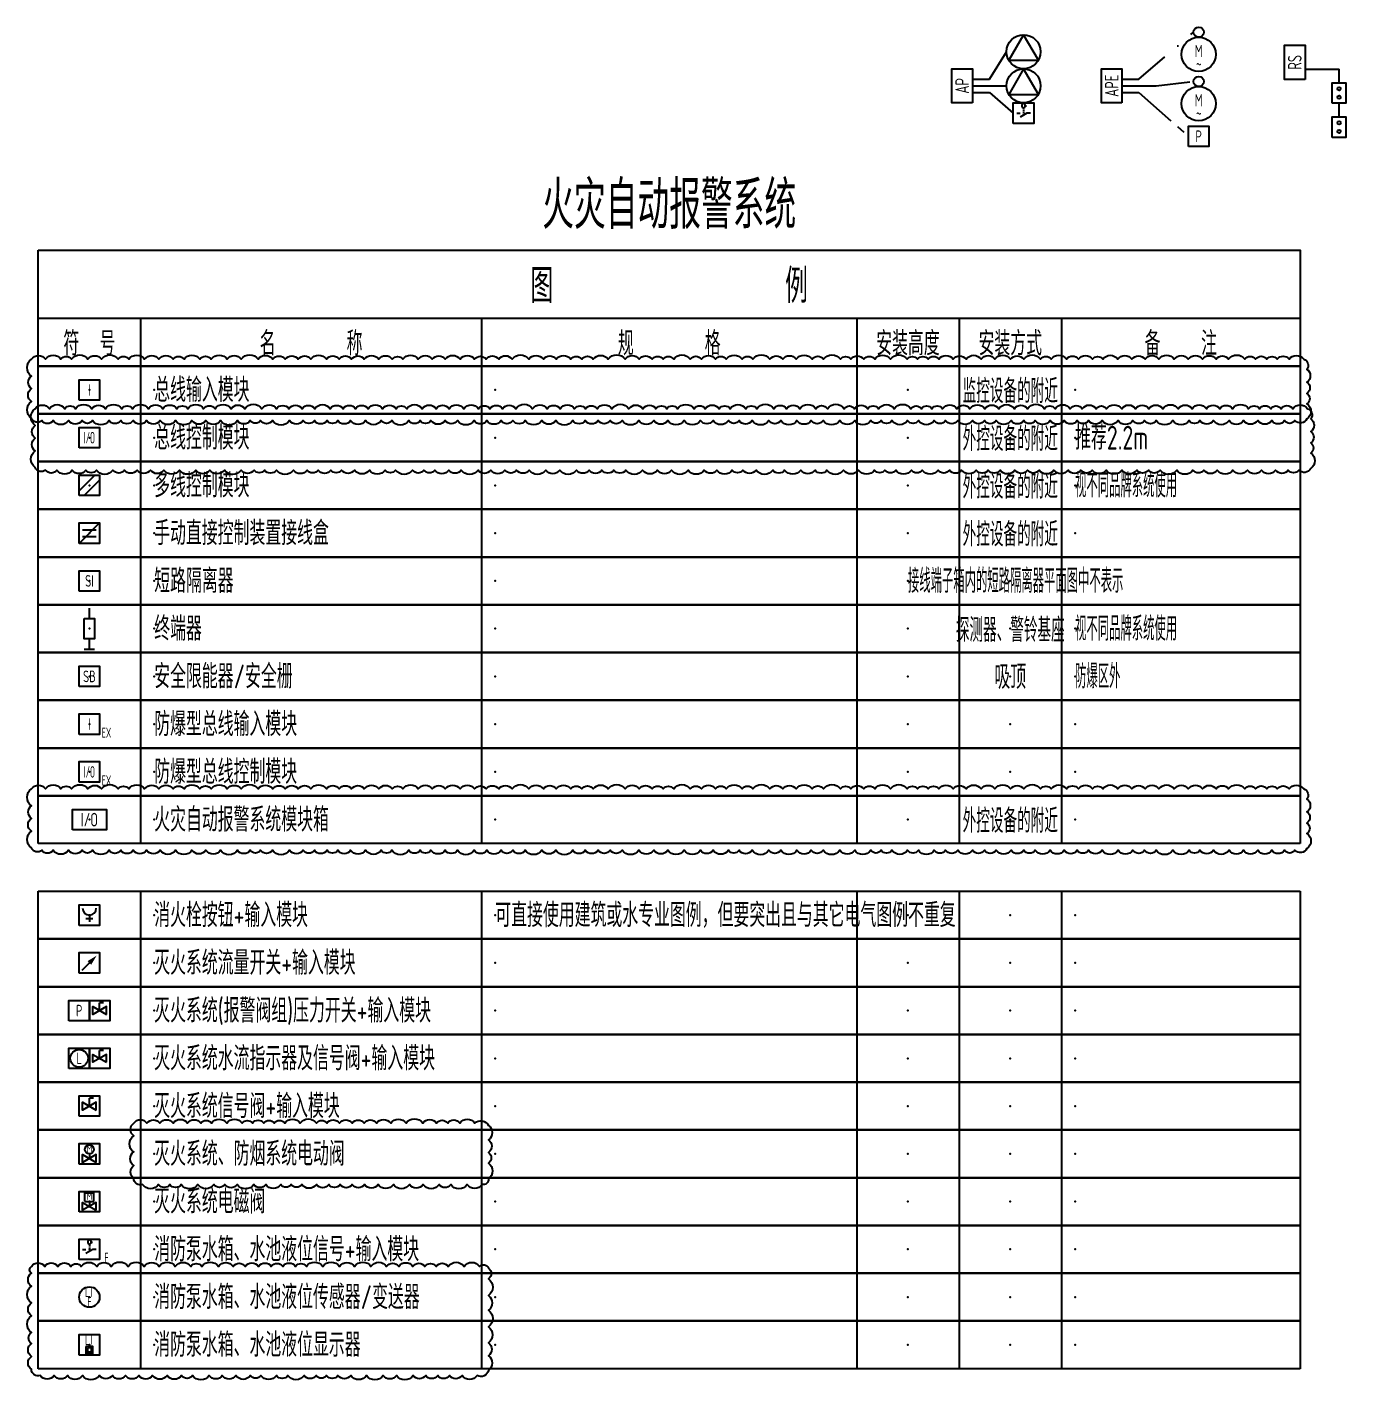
# Model space of a CAD drawing. Header units: millimetres. Extents: x -1582620 to 4754388, y -184455 to 3397362.
# Drawn here: x -671871 to -652536, y 65897 to 85732 of the extents above; entities that cross this region are included whole.
import ezdxf
from ezdxf.enums import TextEntityAlignment as Align

# ---------------------------------------------------------------- set-up
doc = ezdxf.new("R2010")
doc.units = ezdxf.units.MM
doc.header["$LTSCALE"] = 1000
doc.header["$MEASUREMENT"] = 0
doc.linetypes.add('DASHDOT', pattern=[1, 0.5, -0.25, 0, -0.25])
doc.linetypes.add('PHANTOM2', pattern=[1.25, 0.625, -0.125, 0.125, -0.125, 0.125, -0.125])
for name, color, linetype in [('E-BAS-DEVC', 3, 'Continuous'), ('E-CTRL-WIRE', 4, 'PHANTOM2'), ('E-FAS-DEVC', 3, 'Continuous'), ('E-POWR-DEVC', 3, 'Continuous'), ('E-POWR-EQPM', 3, 'Continuous'), ('E-POWR-WIRE', 4, 'DASHDOT'), ('E-UNIV-DIAG', 2, 'Continuous'), ('E-UNIV-EL', 140, 'Continuous'), ('E-UNIV-NOTE', 6, 'Continuous')]:
    doc.layers.add(name, color=color, linetype=linetype)
doc.styles.add('TH-STYLE3', font='tssdeng.shx', dxfattribs={"width": 0.65, "bigfont": 'tssdchn.shx'})

# ---------------------------------------------------------------- blocks, each defined once
blk = doc.blocks.new('E-BKTS2')
for p, q in [((0, 0), (185, 0)), ((0, -7), (0, 0)), ((185, 0), (185, -7)), ((185, -7), (0, -7))]:
    blk.add_line(p, q)
at = {"linetype": 'Continuous'}
for p, q in [((15, 0), (15, -7)), ((65, 0), (65, -7)), ((120, 0), (120, -7)), ((135, 0), (135, -7)), ((150, 0), (150, -7))]:
    blk.add_line(p, q, dxfattribs=at)
for p in [(7.5, -3.5), (17, -3.5), (67, -3.5), (127.5, -3.5), (142.5, -3.5), (152, -3.5)]:
    blk.add_point(p, dxfattribs=at)
blk = doc.blocks.new('E-BKTS1')
blk.add_line((0, -10), (185, -10))
at = {"linetype": 'Continuous'}
for p, q in [((15, -10), (15, -17)), ((65, -10), (65, -17)), ((120, -10), (120, -17)), ((135, -10), (135, -17)), ((150, -10), (150, -17))]:
    blk.add_line(p, q, dxfattribs=at)
blk.add_lwpolyline([(0, 0), (185, 0), (185, -17), (0, -17)], close=True)
at = {"layer": 'E-UNIV-NOTE', "style": 'TH-STYLE3', "width": 0.7}
for s, height, p in [('图                例', 5, (92.5, -5)), ('安装高度', 3.5, (127.5, -13.5)), ('安装方式', 3.5, (142.5, -13.5))]:
    blk.add_text(s, height=height, dxfattribs=at).set_placement(p, align=Align.MIDDLE)
at = {"layer": 'E-UNIV-NOTE', "linetype": 'Continuous', "style": 'TH-STYLE3', "width": 0.7}
for s, p in [('符  号', (7.5, -13.5)), ('名       称', (40, -13.5)), ('规       格', (92.5, -13.5)), ('备    注', (167.5, -13.5))]:
    blk.add_text(s, height=3.5, dxfattribs=at).set_placement(p, align=Align.MIDDLE)
blk = doc.blocks.new('E-BFAS510')
blk.add_lwpolyline([(-1.5, -1.5), (-1.5, 1.5), (1.5, 1.5), (1.5, -1.5)], close=True)
at = {"layer": 'E-UNIV-EL', "style": 'TH-STYLE3', "width": 0.7}
blk.add_attdef('F', text='', height=1.7, dxfattribs=at).set_placement((0, 0), align=Align.MIDDLE)
blk = doc.blocks.new('E-BFAS521')
blk.add_lwpolyline([(-1.5, -1.5), (-1.5, 1.5), (1.5, 1.5), (1.5, -1.5)], close=True)
at = {"layer": 'E-UNIV-EL'}
for p, q in [((-1.5, -0.79), (0.79, 1.5)), ((-0.79, -1.5), (1.5, 0.79))]:
    blk.add_line(p, q, dxfattribs=at)
blk = doc.blocks.new('E-BFAS522')
blk.add_lwpolyline([(-1.5, -1.5), (-1.5, 1.5), (1.5, 1.5), (1.5, -1.5)], close=True)
at = {"layer": 'E-UNIV-EL'}
for p, q in [((-1.5, -1.5), (1.5, 1.5)), ((-1, 0.5), (1, 0.5)), ((-1, -0.5), (1, -0.5))]:
    blk.add_line(p, q, dxfattribs=at)
blk = doc.blocks.new('E-BFAS540')
blk.add_lwpolyline([(-1.5, -1.5), (-1.5, 1.5), (1.5, 1.5), (1.5, -1.5)], close=True)
at = {"layer": 'E-UNIV-EL', "style": 'TH-STYLE3', "width": 0.7}
blk.add_attdef('F', text='', height=1.7, dxfattribs=at).set_placement((0, 0), align=Align.MIDDLE)
blk = doc.blocks.new('E-BFAS610')
blk.add_lwpolyline([(-1.5, -1.5), (-1.5, 1.5), (1.5, 1.5), (1.5, -1.5)], close=True)
at = {"layer": 'E-UNIV-EL'}
for p, q in [((0, 0), (0, -1)), ((-0.5, -0.5), (0.5, -0.5))]:
    blk.add_line(p, q, dxfattribs=at)
blk.add_arc((0, 1), 1, 180, 0, dxfattribs=at)
blk = doc.blocks.new('E-BFAS620')
blk.add_lwpolyline([(-1.5, -1.5), (-1.5, 1.5), (1.5, 1.5), (1.5, -1.5)], close=True)
at = {"layer": 'E-UNIV-EL', "style": 'TH-STYLE3', "width": 0.7}
blk.add_attdef('F', text='', height=1.7, dxfattribs=at).set_placement((0, 0), align=Align.MIDDLE)
blk = doc.blocks.new('E-BFAS621-2')
blk.add_lwpolyline([(-1.5, -1.5), (-1.5, 1.5), (1.5, 1.5), (1.5, -1.5)], close=True)
at = {"layer": 'E-UNIV-EL'}
for p in [(0, 0), (0.58, 1.15)]:
    blk.add_line(p, (0, 1.15), dxfattribs=at)
blk.add_lwpolyline([(1, -0.58), (1, 0.58), (-1, -0.58), (-1, 0.58)], close=True, dxfattribs=at)
blk = doc.blocks.new('E-BFAS622')
blk.add_lwpolyline([(-1.5, -1.5), (-1.5, 1.5), (1.5, 1.5), (1.5, -1.5)], close=True)
at = {"layer": 'E-UNIV-EL'}
blk.add_circle((0, 0), 1.3, dxfattribs=at)
at = {"layer": 'E-UNIV-EL', "style": 'TH-STYLE3', "width": 0.7}
blk.add_attdef('S', text='', height=1.7, dxfattribs=at).set_placement((0, 0), align=Align.MIDDLE)
blk = doc.blocks.new('E-BFAS550')
blk.add_lwpolyline([(-1.5, -1.5), (-1.5, 1.5), (1.5, 1.5), (1.5, -1.5)], close=True)
at = {"layer": 'E-UNIV-EL', "style": 'TH-STYLE3', "width": 0.7}
blk.add_attdef('F', text='', height=1.7, dxfattribs=at).set_placement((0, 0), align=Align.MIDDLE)
blk = doc.blocks.new('E-BFAS520')
blk.add_lwpolyline([(-1.5, -1.5), (-1.5, 1.5), (1.5, 1.5), (1.5, -1.5)], close=True)
at = {"layer": 'E-UNIV-EL', "style": 'TH-STYLE3', "width": 0.5}
blk.add_attdef('F', text='', height=1.7, dxfattribs=at).set_placement((0, 0), align=Align.MIDDLE)
blk = doc.blocks.new('E-BFAS510-3')
blk.add_lwpolyline([(-1.5, -1.5), (-1.5, 1.5), (1.5, 1.5), (1.5, -1.5)], close=True)
at = {"layer": 'E-UNIV-EL', "style": 'TH-STYLE3'}
for tag, height, width, p in [('F', 1.7, 0.7, (0, 0)), ('S', 1.5, 0.5, (2.5, -1.25))]:
    blk.add_attdef(tag, text='', height=height, dxfattribs=dict(at, width=width)).set_placement(p, align=Align.MIDDLE)
blk = doc.blocks.new('E-BFAS520-3')
blk.add_lwpolyline([(-1.5, -1.5), (-1.5, 1.5), (1.5, 1.5), (1.5, -1.5)], close=True)
at = {"layer": 'E-UNIV-EL', "style": 'TH-STYLE3', "width": 0.5}
for tag, height, p in [('F', 1.7, (0, 0)), ('S', 1.5, (2.5, -1.25))]:
    blk.add_attdef(tag, text='', height=height, dxfattribs=at).set_placement(p, align=Align.MIDDLE)
blk = doc.blocks.new('E-BFAS630-2')
blk.add_lwpolyline([(-1.5, -1.51), (-1.5, 1.49), (1.5, 1.49), (1.5, -1.51)], close=True)
at = {"layer": 'E-UNIV-EL'}
for p, q in [((0, 0.7), (0, 0.5)), ((0, 0.4), (0, 0.25)), ((0, 0.15), (0, 0)), ((0.2, 1.07), (0.45, 1.07)), ((-1, -0.01), (-0.5, -0.01)), ((0, -0.1), (0, -0.3))]:
    blk.add_line(p, q, dxfattribs=at)
blk.add_lwpolyline([(0, 1.45, -0.533333), (0, 0.7, -0.533333)], format="xyb", close=True, dxfattribs=at)
blk.add_lwpolyline([(1, -0.01), (0.5, -0.01), (-0.5, -0.59)], dxfattribs=at)
at = {"layer": 'E-UNIV-EL', "style": 'TH-STYLE3', "width": 0.5}
blk.add_attdef('F', text='', height=1.5, dxfattribs=at).set_placement((2.5, -1.26), align=Align.MIDDLE)
blk = doc.blocks.new('E-BFAS910')
for p, q in [((1.5, 0), (0, 0)), ((6, 0), (4.5, 0)), ((6, -0.75), (6, 0.75))]:
    blk.add_line(p, q)
blk.add_lwpolyline([(1.5, -0.75), (1.5, 0.75), (4.5, 0.75), (4.5, -0.75)], close=True)
blk = doc.blocks.new('E-BFAS621-4')
blk.add_lwpolyline([(-1.5, -1.5), (-1.5, 1.5), (1.5, 1.5), (1.5, -1.5)], close=True)
at = {"layer": 'E-UNIV-EL'}
blk.add_line((0, 0), (0, -0.7), dxfattribs=at)
blk.add_lwpolyline([(1, -1.28), (1, -0.12), (-1, -1.28), (-1, -0.12)], close=True, dxfattribs=at)
blk.add_circle((0, 0.65), 0.65, dxfattribs=at)
at = {"layer": 'E-UNIV-EL', "style": 'TH-STYLE3', "width": 0.7}
blk.add_attdef('F', text='', height=1, dxfattribs=at).set_placement((0, 0.65), align=Align.MIDDLE)
blk = doc.blocks.new('E-BFAS621-3')
blk.add_lwpolyline([(-1.5, -1.5), (-1.5, 1.5), (1.5, 1.5), (1.5, -1.5)], close=True)
at = {"layer": 'E-UNIV-EL'}
for p, q in [((-0.65, 1.3), (0.65, 1.3)), ((-0.65, 0), (-0.65, 1.3)), ((-0.65, 0), (0.65, 0)), ((0, 0), (0, -0.7)), ((0.65, 0), (0.65, 1.3))]:
    blk.add_line(p, q, dxfattribs=at)
blk.add_lwpolyline([(1, -1.28), (1, -0.12), (-1, -1.28), (-1, -0.12)], close=True, dxfattribs=at)
at = {"layer": 'E-UNIV-EL', "style": 'TH-STYLE3', "width": 0.7}
blk.add_attdef('F', text='', height=1, dxfattribs=at).set_placement((0, 0.65), align=Align.MIDDLE)
blk = doc.blocks.new('E-BFAS011')
blk.add_lwpolyline([(-2.5, -1.5), (-2.5, 1.5), (2.5, 1.5), (2.5, -1.5)], close=True)
at = {"layer": 'E-UNIV-EL', "style": 'TH-STYLE3', "width": 0.7}
blk.add_attdef('F', text='', height=2, dxfattribs=at).set_placement((0, 0), align=Align.MIDDLE)
blk = doc.blocks.new('E-BFAS622-2')
blk.add_lwpolyline([(-1.5, -1.5), (-1.5, 1.5), (1.5, 1.5), (1.5, -1.5)], close=True)
at = {"layer": 'E-UNIV-EL'}
blk.add_line((-1.06, -1.06), (0, 0), dxfattribs=at)
blk.add_lwpolyline([(0, 0, 0.75, 0, 0), (1.06, 1.06, 0, 0, 0)], format="xyseb", dxfattribs=at)
blk = doc.blocks.new('E-BFAS630-3')
blk.add_circle((0, 0), 1.5)
at = {"layer": 'E-UNIV-EL', "style": 'TH-STYLE3', "width": 0.5}
for p in [(0, 0.75), (0, -0.75)]:
    blk.add_attdef('F', text='', height=1.5, dxfattribs=at).set_placement(p, align=Align.MIDDLE)
blk = doc.blocks.new('E-BFAS630-4')
blk.add_lwpolyline([(-1.5, -1.5), (-1.5, 1.5), (1.5, 1.5), (1.5, -1.5)], close=True)
at = {"layer": 'E-UNIV-EL'}
for points in [[(-0.5, -0.25), (-0.5, -1.25), (0.5, -1.25), (0.5, -0.25)], [(-0.3, -0.45), (-0.3, -1.05), (0.3, -1.05), (0.3, -0.45)]]:
    blk.add_lwpolyline(points, close=True, dxfattribs=at)
at = {"layer": 'E-UNIV-EL', "style": 'TH-STYLE3', "width": 0.5}
blk.add_attdef('F', text='', height=1.5, dxfattribs=at).set_placement((0, 0.75), align=Align.MIDDLE)
blk = doc.blocks.new('E-BDB054')
blk.add_circle((0, 0), 2.5)
at = {"layer": 'E-UNIV-EL'}
blk.add_lwpolyline([(0, 2.5), (-2.17, -1.25), (2.17, -1.25)], close=True, dxfattribs=at)
blk = doc.blocks.new('E-BFAS23-3')
blk.add_lwpolyline([(-1.5, -1.5), (-1.5, 1.5), (1.5, 1.5), (1.5, -1.5)], close=True)
at = {"layer": 'E-UNIV-EL'}
for p, q in [((-1, 0), (-0.5, 0)), ((0, 0.71), (0, 0.51)), ((0, 0.41), (0, 0.26)), ((0, 0.16), (0, 0.01)), ((0.2, 1.08), (0.45, 1.08)), ((0, -0.09), (0, -0.29))]:
    blk.add_line(p, q, dxfattribs=at)
blk.add_lwpolyline([(1, 0), (0.5, 0), (-0.5, -0.58)], dxfattribs=at)
blk.add_lwpolyline([(0, 1.46, -0.533333), (0, 0.71, -0.533333)], format="xyb", close=True, dxfattribs=at)
blk = doc.blocks.new('E-BDB001')
blk.add_lwpolyline([(-2.5, -1.5), (-2.5, 1.5), (2.5, 1.5), (2.5, -1.5)], close=True)
at = {"layer": 'E-UNIV-EL', "style": 'TH-STYLE3', "width": 0.7}
blk.add_attdef('BOX', text='', height=2, dxfattribs=at).set_placement((0, 0), align=Align.MIDDLE)
blk = doc.blocks.new('E-BDB004')
blk.add_lwpolyline([(-2.5, -1.5), (-2.5, 1.5), (2.5, 1.5), (2.5, -1.5)], close=True)
at = {"layer": 'E-UNIV-EL', "style": 'TH-STYLE3', "width": 0.7}
blk.add_attdef('BOX', text='', height=2, dxfattribs=at).set_placement((0, 0), align=Align.MIDDLE)
blk = doc.blocks.new('E-BDB052')
blk.add_circle((0, 0), 2.5)
at = {"layer": 'E-UNIV-EL', "style": 'TH-STYLE3', "width": 0.7}
for s, p in [('M', (0, 0.5)), ('~', (0, -1.5))]:
    blk.add_text(s, height=1.8, dxfattribs=at).set_placement(p, align=Align.MIDDLE)
blk = doc.blocks.new('E-BFAS810')
blk.add_lwpolyline([(-2.5, -1.5), (-2.5, 1.5), (2.5, 1.5), (2.5, -1.5)], close=True)
at = {"layer": 'E-UNIV-EL', "style": 'TH-STYLE3', "width": 0.7}
blk.add_attdef('BOX', text='', height=2, dxfattribs=at).set_placement((0, 0), align=Align.MIDDLE)
blk = doc.blocks.new('E-BSW121')
blk.add_lwpolyline([(-1, -1.5), (-1, 1.5), (1, 1.5), (1, -1.5)], close=True)
at = {"layer": 'E-UNIV-EL'}
for centre in [(0, 0.625), (0, -0.625)]:
    blk.add_circle(centre, 0.25, dxfattribs=at)

msp = doc.modelspace()

# ---------------------------------------------------------------- linework, layer by layer
at = {"layer": 'E-CTRL-WIRE'}
for p, q in [((-653135.75, 85115.04), (-652635.75, 85115.04)), ((-652635.75, 84915.04), (-652635.75, 85115.04)), ((-658012.12, 84770.38), (-657762.12, 84770.38)), ((-657762.12, 84770.38), (-657412.12, 84470.38)), ((-655819.61, 84770.38), (-655569.61, 84770.38)), ((-655569.61, 84770.38), (-654844.45, 84131.17)), ((-652635.75, 84415.04), (-652635.75, 84615.04))]:
    msp.add_line(p, q, dxfattribs=at)
at = {"layer": 'E-POWR-DEVC'}
for centre in [(-654694.45, 85657.15), (-654694.45, 84934.29)]:
    msp.add_circle(centre, 75, dxfattribs=at)
at = {"layer": 'E-POWR-WIRE'}
for p, q in [((-655569.61, 84970.38), (-654769.45, 85657.15)), ((-657762.12, 84970.38), (-657512.12, 85370.38)), ((-658012.12, 84970.38), (-657762.12, 84970.38)), ((-655819.61, 84970.38), (-655569.61, 84970.38)), ((-655319.61, 84870.38), (-654769.45, 84934.29)), ((-658012.12, 84870.38), (-657512.12, 84870.38)), ((-655819.61, 84870.38), (-655319.61, 84870.38))]:
    msp.add_line(p, q, dxfattribs=at)
at = {"layer": 'E-UNIV-NOTE'}
for points in [[(-671806.67, 80861.98, -0.52056705), (-671600.03, 80861.98, -0.52056705), (-671373.85, 80861.98, -0.52056705), (-671217.91, 80861.98, -0.52056705), (-670977.41, 80861.98, -0.52056705), (-670779.17, 80861.98, -0.52056705), (-670537.3, 80861.98, -0.52056705), (-670380.19, 80861.98, -0.52056705), (-670147.1, 80861.98, -0.52056705), (-669937.37, 80861.98, -0.52056705), (-669730.36, 80861.98, -0.52056705), (-669569.63, 80861.98, -0.52056705), (-669338.08, 80861.98, -0.52056705), (-669171.03, 80861.98, -0.52056705), (-668936.02, 80861.98, -0.52056705), (-668733.22, 80861.98, -0.52056705), (-668483.97, 80861.98, -0.52056705), (-668267.94, 80861.98, -0.52056705), (-668087.48, 80861.98, -0.52056705), (-667894.12, 80861.98, -0.52056705), (-667709.69, 80861.98, -0.52056705), (-667482.82, 80861.98, -0.52056705), (-667294.77, 80861.98, -0.52056705), (-667112.28, 80861.98, -0.52056705), (-666927.58, 80861.98, -0.52056705), (-666714.54, 80861.98, -0.52056705), (-666516.04, 80861.98, -0.52056705), (-666361.39, 80861.98, -0.52056705), (-666134.72, 80861.98, -0.52056705), (-665929.81, 80861.98, -0.52056705), (-665739.74, 80861.98, -0.52056705), (-665522.86, 80861.98, -0.52056705), (-665309.15, 80861.98, -0.52056705), (-665140.19, 80861.98, -0.52056705), (-664956.71, 80861.98, -0.52056705), (-664760.13, 80861.98, -0.52056705), (-664515.1, 80861.98, -0.52056705), (-664301.96, 80861.98, -0.52056705), (-664113.65, 80861.98, -0.52056705), (-663899.02, 80861.98, -0.52056705), (-663739.95, 80861.98, -0.52056705), (-663570.98, 80861.98, -0.52056705), (-663351.67, 80861.98, -0.52056705), (-663102.56, 80861.98, -0.52056705), (-662897.92, 80861.98, -0.52056705), (-662706.99, 80861.98, -0.52056705), (-662546.56, 80861.98, -0.52056705), (-662390.92, 80861.98, -0.52056705), (-662148.47, 80861.98, -0.52056705), (-661984.39, 80861.98, -0.52056705), (-661779.5, 80861.98, -0.52056705), (-661619.8, 80861.98, -0.52056705), (-661389.12, 80861.98, -0.52056705), (-661229.07, 80861.98, -0.52056705), (-660979.77, 80861.98, -0.52056705), (-660793.07, 80861.98, -0.52056705), (-660595.79, 80861.98, -0.52056705), (-660363.3, 80861.98, -0.52056705), (-660193.2, 80861.98, -0.52056705), (-659947.91, 80861.98, -0.52056705), (-659795.46, 80861.98, -0.52056705), (-659603.17, 80861.98, -0.52056705), (-659442.93, 80861.98, -0.52056705), (-659213.21, 80861.98, -0.52056705), (-658969.02, 80861.98, -0.52056705), (-658815.66, 80861.98, -0.52056705), (-658661.26, 80861.98, -0.52056705), (-658504.57, 80861.98, -0.52056705), (-658294.46, 80861.98, -0.52056705), (-658104.94, 80861.98, -0.52056705), (-657884.12, 80861.98, -0.52056705), (-657681.7, 80861.98, -0.52056705), (-657452.87, 80861.98, -0.52056705), (-657259.69, 80861.98, -0.52056705), (-657011.89, 80861.98, -0.52056705), (-656856.34, 80861.98, -0.52056705), (-656632.63, 80861.98, -0.52056705), (-656456.31, 80861.98, -0.52056705), (-656253.22, 80861.98, -0.52056705), (-656101.71, 80861.98, -0.52056705), (-655879.36, 80861.98, -0.52056705), (-655674.77, 80861.98, -0.52056705), (-655480.46, 80861.98, -0.52056705), (-655276.58, 80861.98, -0.52056705), (-655051.68, 80861.98, -0.52056705), (-654846.72, 80861.98, -0.52056705), (-654638.37, 80861.98, -0.52056705), (-654439.89, 80861.98, -0.52056705), (-654255.67, 80861.98, -0.52056705), (-654017.99, 80861.98, -0.52056705), (-653859.9, 80861.98, -0.52056705), (-653694.02, 80861.98, -0.52056705), (-653542.94, 80861.98, -0.52056705), (-653369.86, 80861.98, -0.52056705), (-653155.41, 80861.98, -0.52056705), (-653106.67, 80713.04, -0.52056705), (-653106.67, 80525.42, -0.52056705), (-653106.67, 80361.54, -0.52056705), (-653106.67, 80209.66, -0.52056705), (-653106.67, 79987.15, -0.52056705), (-653283.48, 79961.98, -0.52056705), (-653437.17, 79961.98, -0.52056705), (-653622.69, 79961.98, -0.52056705), (-653829.8, 79961.98, -0.52056705), (-654037.21, 79961.98, -0.52056705), (-654249.41, 79961.98, -0.52056705), (-654477.43, 79961.98, -0.52056705), (-654675.8, 79961.98, -0.52056705), (-654834.68, 79961.98, -0.52056705), (-655072.47, 79961.98, -0.52056705), (-655316.72, 79961.98, -0.52056705), (-655488.33, 79961.98, -0.52056705), (-655658.74, 79961.98, -0.52056705), (-655876.89, 79961.98, -0.52056705), (-656108.86, 79961.98, -0.52056705), (-656310.05, 79961.98, -0.52056705), (-656476.2, 79961.98, -0.52056705), (-656665.67, 79961.98, -0.52056705), (-656872.3, 79961.98, -0.52056705), (-657090.85, 79961.98, -0.52056705), (-657259.21, 79961.98, -0.52056705), (-657444.22, 79961.98, -0.52056705), (-657662.57, 79961.98, -0.52056705), (-657836.34, 79961.98, -0.52056705), (-658011.83, 79961.98, -0.52056705), (-658225.24, 79961.98, -0.52056705), (-658404.52, 79961.98, -0.52056705), (-658570.51, 79961.98, -0.52056705), (-658803.84, 79961.98, -0.52056705), (-658961.5, 79961.98, -0.52056705), (-659190.94, 79961.98, -0.52056705), (-659349.36, 79961.98, -0.52056705), (-659501.89, 79961.98, -0.52056705), (-659736.93, 79961.98, -0.52056705), (-659956.07, 79961.98, -0.52056705), (-660199.57, 79961.98, -0.52056705), (-660375.08, 79961.98, -0.52056705), (-660584.03, 79961.98, -0.52056705), (-660820.22, 79961.98, -0.52056705), (-660994.17, 79961.98, -0.52056705), (-661240.1, 79961.98, -0.52056705), (-661433.15, 79961.98, -0.52056705), (-661588.95, 79961.98, -0.52056705), (-661814.19, 79961.98, -0.52056705), (-661997.92, 79961.98, -0.52056705), (-662236.39, 79961.98, -0.52056705), (-662478.11, 79961.98, -0.52056705), (-662683.19, 79961.98, -0.52056705), (-662902.29, 79961.98, -0.52056705), (-663146.84, 79961.98, -0.52056705), (-663323.04, 79961.98, -0.52056705), (-663498.76, 79961.98, -0.52056705), (-663687.01, 79961.98, -0.52056705), (-663870.95, 79961.98, -0.52056705), (-664118.34, 79961.98, -0.52056705), (-664322.77, 79961.98, -0.52056705), (-664567.04, 79961.98, -0.52056705), (-664749.6, 79961.98, -0.52056705), (-664921.55, 79961.98, -0.52056705), (-665129.57, 79961.98, -0.52056705), (-665315.76, 79961.98, -0.52056705), (-665560.75, 79961.98, -0.52056705), (-665742, 79961.98, -0.52056705), (-665948.94, 79961.98, -0.52056705), (-666108.14, 79961.98, -0.52056705), (-666274.26, 79961.98, -0.52056705), (-666523.34, 79961.98, -0.52056705), (-666677.8, 79961.98, -0.52056705), (-666907.25, 79961.98, -0.52056705), (-667126.73, 79961.98, -0.52056705), (-667315.85, 79961.98, -0.52056705), (-667472.69, 79961.98, -0.52056705), (-667658.93, 79961.98, -0.52056705), (-667821.86, 79961.98, -0.52056705), (-668022.15, 79961.98, -0.52056705), (-668271.95, 79961.98, -0.52056705), (-668446.98, 79961.98, -0.52056705), (-668599.38, 79961.98, -0.52056705), (-668787.41, 79961.98, -0.52056705), (-669034.54, 79961.98, -0.52056705), (-669248.58, 79961.98, -0.52056705), (-669452.89, 79961.98, -0.52056705), (-669692.63, 79961.98, -0.52056705), (-669919.61, 79961.98, -0.52056705), (-670117.58, 79961.98, -0.52056705), (-670314.7, 79961.98, -0.52056705), (-670497.03, 79961.98, -0.52056705), (-670668.49, 79961.98, -0.52056705), (-670910.13, 79961.98, -0.52056705), (-671063.02, 79961.98, -0.52056705), (-671263.31, 79961.98, -0.52056705), (-671488.58, 79961.98, -0.52056705), (-671655.33, 79961.98, -0.52056705), (-671806.67, 79999.9, -0.52056705), (-671806.67, 80242, -0.52056705), (-671806.67, 80430.69, -0.52056705), (-671806.67, 80615.82, -0.52056705)], [(-671750.7, 80137.06, -0.52056705), (-671544.06, 80137.06, -0.52056705), (-671317.88, 80137.06, -0.52056705), (-671161.95, 80137.06, -0.52056705), (-670921.44, 80137.06, -0.52056705), (-670723.2, 80137.06, -0.52056705), (-670481.33, 80137.06, -0.52056705), (-670324.22, 80137.06, -0.52056705), (-670091.13, 80137.06, -0.52056705), (-669881.4, 80137.06, -0.52056705), (-669674.39, 80137.06, -0.52056705), (-669513.66, 80137.06, -0.52056705), (-669282.11, 80137.06, -0.52056705), (-669115.06, 80137.06, -0.52056705), (-668880.06, 80137.06, -0.52056705), (-668677.26, 80137.06, -0.52056705), (-668428, 80137.06, -0.52056705), (-668211.98, 80137.06, -0.52056705), (-668031.51, 80137.06, -0.52056705), (-667838.15, 80137.06, -0.52056705), (-667653.73, 80137.06, -0.52056705), (-667426.85, 80137.06, -0.52056705), (-667238.8, 80137.06, -0.52056705), (-667056.31, 80137.06, -0.52056705), (-666871.61, 80137.06, -0.52056705), (-666658.57, 80137.06, -0.52056705), (-666460.08, 80137.06, -0.52056705), (-666305.42, 80137.06, -0.52056705), (-666078.75, 80137.06, -0.52056705), (-665873.84, 80137.06, -0.52056705), (-665683.77, 80137.06, -0.52056705), (-665466.9, 80137.06, -0.52056705), (-665253.18, 80137.06, -0.52056705), (-665084.22, 80137.06, -0.52056705), (-664900.75, 80137.06, -0.52056705), (-664704.16, 80137.06, -0.52056705), (-664459.14, 80137.06, -0.52056705), (-664245.99, 80137.06, -0.52056705), (-664057.68, 80137.06, -0.52056705), (-663843.05, 80137.06, -0.52056705), (-663683.98, 80137.06, -0.52056705), (-663515.02, 80137.06, -0.52056705), (-663295.7, 80137.06, -0.52056705), (-663046.59, 80137.06, -0.52056705), (-662841.95, 80137.06, -0.52056705), (-662651.02, 80137.06, -0.52056705), (-662490.59, 80137.06, -0.52056705), (-662334.95, 80137.06, -0.52056705), (-662092.5, 80137.06, -0.52056705), (-661928.42, 80137.06, -0.52056705), (-661723.54, 80137.06, -0.52056705), (-661563.83, 80137.06, -0.52056705), (-661333.16, 80137.06, -0.52056705), (-661173.11, 80137.06, -0.52056705), (-660923.81, 80137.06, -0.52056705), (-660737.11, 80137.06, -0.52056705), (-660539.82, 80137.06, -0.52056705), (-660307.34, 80137.06, -0.52056705), (-660137.23, 80137.06, -0.52056705), (-659891.94, 80137.06, -0.52056705), (-659739.49, 80137.06, -0.52056705), (-659547.2, 80137.06, -0.52056705), (-659386.96, 80137.06, -0.52056705), (-659157.24, 80137.06, -0.52056705), (-658913.06, 80137.06, -0.52056705), (-658759.7, 80137.06, -0.52056705), (-658605.29, 80137.06, -0.52056705), (-658448.61, 80137.06, -0.52056705), (-658238.5, 80137.06, -0.52056705), (-658048.97, 80137.06, -0.52056705), (-657828.15, 80137.06, -0.52056705), (-657625.73, 80137.06, -0.52056705), (-657396.9, 80137.06, -0.52056705), (-657203.72, 80137.06, -0.52056705), (-656955.93, 80137.06, -0.52056705), (-656800.37, 80137.06, -0.52056705), (-656576.67, 80137.06, -0.52056705), (-656400.34, 80137.06, -0.52056705), (-656197.26, 80137.06, -0.52056705), (-656045.74, 80137.06, -0.52056705), (-655823.39, 80137.06, -0.52056705), (-655618.8, 80137.06, -0.52056705), (-655424.49, 80137.06, -0.52056705), (-655220.62, 80137.06, -0.52056705), (-654995.72, 80137.06, -0.52056705), (-654790.75, 80137.06, -0.52056705), (-654582.4, 80137.06, -0.52056705), (-654383.92, 80137.06, -0.52056705), (-654199.71, 80137.06, -0.52056705), (-653962.02, 80137.06, -0.52056705), (-653803.93, 80137.06, -0.52056705), (-653638.05, 80137.06, -0.52056705), (-653486.97, 80137.06, -0.52056705), (-653313.89, 80137.06, -0.52056705), (-653099.44, 80137.06, -0.52056705), (-653050.7, 79988.12, -0.52056705), (-653050.7, 79800.5, -0.52056705), (-653050.7, 79636.62, -0.52056705), (-653050.7, 79484.74, -0.52056705), (-653050.7, 79262.23, -0.52056705), (-653227.52, 79237.06, -0.52056705), (-653381.2, 79237.06, -0.52056705), (-653566.72, 79237.06, -0.52056705), (-653773.84, 79237.06, -0.52056705), (-653981.25, 79237.06, -0.52056705), (-654193.45, 79237.06, -0.52056705), (-654421.46, 79237.06, -0.52056705), (-654619.83, 79237.06, -0.52056705), (-654778.71, 79237.06, -0.52056705), (-655016.51, 79237.06, -0.52056705), (-655260.75, 79237.06, -0.52056705), (-655432.37, 79237.06, -0.52056705), (-655602.77, 79237.06, -0.52056705), (-655820.93, 79237.06, -0.52056705), (-656052.9, 79237.06, -0.52056705), (-656254.08, 79237.06, -0.52056705), (-656420.23, 79237.06, -0.52056705), (-656609.71, 79237.06, -0.52056705), (-656816.34, 79237.06, -0.52056705), (-657034.88, 79237.06, -0.52056705), (-657203.25, 79237.06, -0.52056705), (-657388.25, 79237.06, -0.52056705), (-657606.6, 79237.06, -0.52056705), (-657780.37, 79237.06, -0.52056705), (-657955.86, 79237.06, -0.52056705), (-658169.28, 79237.06, -0.52056705), (-658348.56, 79237.06, -0.52056705), (-658514.55, 79237.06, -0.52056705), (-658747.88, 79237.06, -0.52056705), (-658905.53, 79237.06, -0.52056705), (-659134.97, 79237.06, -0.52056705), (-659293.39, 79237.06, -0.52056705), (-659445.92, 79237.06, -0.52056705), (-659680.96, 79237.06, -0.52056705), (-659900.11, 79237.06, -0.52056705), (-660143.61, 79237.06, -0.52056705), (-660319.12, 79237.06, -0.52056705), (-660528.07, 79237.06, -0.52056705), (-660764.25, 79237.06, -0.52056705), (-660938.2, 79237.06, -0.52056705), (-661184.13, 79237.06, -0.52056705), (-661377.19, 79237.06, -0.52056705), (-661532.99, 79237.06, -0.52056705), (-661758.22, 79237.06, -0.52056705), (-661941.95, 79237.06, -0.52056705), (-662180.43, 79237.06, -0.52056705), (-662422.14, 79237.06, -0.52056705), (-662627.23, 79237.06, -0.52056705), (-662846.32, 79237.06, -0.52056705), (-663090.88, 79237.06, -0.52056705), (-663267.07, 79237.06, -0.52056705), (-663442.8, 79237.06, -0.52056705), (-663631.04, 79237.06, -0.52056705), (-663814.98, 79237.06, -0.52056705), (-664062.37, 79237.06, -0.52056705), (-664266.8, 79237.06, -0.52056705), (-664511.08, 79237.06, -0.52056705), (-664693.63, 79237.06, -0.52056705), (-664865.58, 79237.06, -0.52056705), (-665073.6, 79237.06, -0.52056705), (-665259.8, 79237.06, -0.52056705), (-665504.78, 79237.06, -0.52056705), (-665686.03, 79237.06, -0.52056705), (-665892.97, 79237.06, -0.52056705), (-666052.17, 79237.06, -0.52056705), (-666218.29, 79237.06, -0.52056705), (-666467.37, 79237.06, -0.52056705), (-666621.83, 79237.06, -0.52056705), (-666851.28, 79237.06, -0.52056705), (-667070.77, 79237.06, -0.52056705), (-667259.88, 79237.06, -0.52056705), (-667416.72, 79237.06, -0.52056705), (-667602.97, 79237.06, -0.52056705), (-667765.89, 79237.06, -0.52056705), (-667966.18, 79237.06, -0.52056705), (-668215.98, 79237.06, -0.52056705), (-668391.01, 79237.06, -0.52056705), (-668543.41, 79237.06, -0.52056705), (-668731.44, 79237.06, -0.52056705), (-668978.58, 79237.06, -0.52056705), (-669192.61, 79237.06, -0.52056705), (-669396.93, 79237.06, -0.52056705), (-669636.66, 79237.06, -0.52056705), (-669863.64, 79237.06, -0.52056705), (-670061.61, 79237.06, -0.52056705), (-670258.74, 79237.06, -0.52056705), (-670441.06, 79237.06, -0.52056705), (-670612.53, 79237.06, -0.52056705), (-670854.16, 79237.06, -0.52056705), (-671007.05, 79237.06, -0.52056705), (-671207.34, 79237.06, -0.52056705), (-671432.61, 79237.06, -0.52056705), (-671599.36, 79237.06, -0.52056705), (-671750.7, 79274.98, -0.52056705), (-671750.7, 79517.08, -0.52056705), (-671750.7, 79705.77, -0.52056705), (-671750.7, 79890.9, -0.52056705)], [(-671806.67, 74561.98, -0.52056705), (-671600.03, 74561.98, -0.52056705), (-671373.85, 74561.98, -0.52056705), (-671217.91, 74561.98, -0.52056705), (-670977.41, 74561.98, -0.52056705), (-670779.17, 74561.98, -0.52056705), (-670537.3, 74561.98, -0.52056705), (-670380.19, 74561.98, -0.52056705), (-670147.1, 74561.98, -0.52056705), (-669937.37, 74561.98, -0.52056705), (-669730.36, 74561.98, -0.52056705), (-669569.63, 74561.98, -0.52056705), (-669338.08, 74561.98, -0.52056705), (-669171.03, 74561.98, -0.52056705), (-668936.02, 74561.98, -0.52056705), (-668733.22, 74561.98, -0.52056705), (-668483.97, 74561.98, -0.52056705), (-668267.94, 74561.98, -0.52056705), (-668087.48, 74561.98, -0.52056705), (-667894.12, 74561.98, -0.52056705), (-667709.69, 74561.98, -0.52056705), (-667482.82, 74561.98, -0.52056705), (-667294.77, 74561.98, -0.52056705), (-667112.28, 74561.98, -0.52056705), (-666927.58, 74561.98, -0.52056705), (-666714.54, 74561.98, -0.52056705), (-666516.04, 74561.98, -0.52056705), (-666361.39, 74561.98, -0.52056705), (-666134.72, 74561.98, -0.52056705), (-665929.81, 74561.98, -0.52056705), (-665739.74, 74561.98, -0.52056705), (-665522.86, 74561.98, -0.52056705), (-665309.15, 74561.98, -0.52056705), (-665140.19, 74561.98, -0.52056705), (-664956.71, 74561.98, -0.52056705), (-664760.13, 74561.98, -0.52056705), (-664515.1, 74561.98, -0.52056705), (-664301.96, 74561.98, -0.52056705), (-664113.65, 74561.98, -0.52056705), (-663899.02, 74561.98, -0.52056705), (-663739.95, 74561.98, -0.52056705), (-663570.98, 74561.98, -0.52056705), (-663351.67, 74561.98, -0.52056705), (-663102.56, 74561.98, -0.52056705), (-662897.92, 74561.98, -0.52056705), (-662706.99, 74561.98, -0.52056705), (-662546.56, 74561.98, -0.52056705), (-662390.92, 74561.98, -0.52056705), (-662148.47, 74561.98, -0.52056705), (-661984.39, 74561.98, -0.52056705), (-661779.5, 74561.98, -0.52056705), (-661619.8, 74561.98, -0.52056705), (-661389.12, 74561.98, -0.52056705), (-661229.07, 74561.98, -0.52056705), (-660979.77, 74561.98, -0.52056705), (-660793.07, 74561.98, -0.52056705), (-660595.79, 74561.98, -0.52056705), (-660363.3, 74561.98, -0.52056705), (-660193.2, 74561.98, -0.52056705), (-659947.91, 74561.98, -0.52056705), (-659795.46, 74561.98, -0.52056705), (-659603.17, 74561.98, -0.52056705), (-659442.93, 74561.98, -0.52056705), (-659213.21, 74561.98, -0.52056705), (-658969.02, 74561.98, -0.52056705), (-658815.66, 74561.98, -0.52056705), (-658661.26, 74561.98, -0.52056705), (-658504.57, 74561.98, -0.52056705), (-658294.46, 74561.98, -0.52056705), (-658104.94, 74561.98, -0.52056705), (-657884.12, 74561.98, -0.52056705), (-657681.7, 74561.98, -0.52056705), (-657452.87, 74561.98, -0.52056705), (-657259.69, 74561.98, -0.52056705), (-657011.89, 74561.98, -0.52056705), (-656856.34, 74561.98, -0.52056705), (-656632.63, 74561.98, -0.52056705), (-656456.31, 74561.98, -0.52056705), (-656253.22, 74561.98, -0.52056705), (-656101.71, 74561.98, -0.52056705), (-655879.36, 74561.98, -0.52056705), (-655674.77, 74561.98, -0.52056705), (-655480.46, 74561.98, -0.52056705), (-655276.58, 74561.98, -0.52056705), (-655051.68, 74561.98, -0.52056705), (-654846.72, 74561.98, -0.52056705), (-654638.37, 74561.98, -0.52056705), (-654439.89, 74561.98, -0.52056705), (-654255.67, 74561.98, -0.52056705), (-654017.99, 74561.98, -0.52056705), (-653859.9, 74561.98, -0.52056705), (-653694.02, 74561.98, -0.52056705), (-653542.94, 74561.98, -0.52056705), (-653369.86, 74561.98, -0.52056705), (-653155.41, 74561.98, -0.52056705), (-653106.67, 74413.04, -0.52056705), (-653106.67, 74225.42, -0.52056705), (-653106.67, 74061.54, -0.52056705), (-653106.67, 73909.66, -0.52056705), (-653106.67, 73687.15, -0.52056705), (-653283.48, 73661.98, -0.52056705), (-653437.17, 73661.98, -0.52056705), (-653622.69, 73661.98, -0.52056705), (-653829.8, 73661.98, -0.52056705), (-654037.21, 73661.98, -0.52056705), (-654249.41, 73661.98, -0.52056705), (-654477.43, 73661.98, -0.52056705), (-654675.8, 73661.98, -0.52056705), (-654834.68, 73661.98, -0.52056705), (-655072.47, 73661.98, -0.52056705), (-655316.72, 73661.98, -0.52056705), (-655488.33, 73661.98, -0.52056705), (-655658.74, 73661.98, -0.52056705), (-655876.89, 73661.98, -0.52056705), (-656108.86, 73661.98, -0.52056705), (-656310.05, 73661.98, -0.52056705), (-656476.2, 73661.98, -0.52056705), (-656665.67, 73661.98, -0.52056705), (-656872.3, 73661.98, -0.52056705), (-657090.85, 73661.98, -0.52056705), (-657259.21, 73661.98, -0.52056705), (-657444.22, 73661.98, -0.52056705), (-657662.57, 73661.98, -0.52056705), (-657836.34, 73661.98, -0.52056705), (-658011.83, 73661.98, -0.52056705), (-658225.24, 73661.98, -0.52056705), (-658404.52, 73661.98, -0.52056705), (-658570.51, 73661.98, -0.52056705), (-658803.84, 73661.98, -0.52056705), (-658961.5, 73661.98, -0.52056705), (-659190.94, 73661.98, -0.52056705), (-659349.36, 73661.98, -0.52056705), (-659501.89, 73661.98, -0.52056705), (-659736.93, 73661.98, -0.52056705), (-659956.07, 73661.98, -0.52056705), (-660199.57, 73661.98, -0.52056705), (-660375.08, 73661.98, -0.52056705), (-660584.03, 73661.98, -0.52056705), (-660820.22, 73661.98, -0.52056705), (-660994.17, 73661.98, -0.52056705), (-661240.1, 73661.98, -0.52056705), (-661433.15, 73661.98, -0.52056705), (-661588.95, 73661.98, -0.52056705), (-661814.19, 73661.98, -0.52056705), (-661997.92, 73661.98, -0.52056705), (-662236.39, 73661.98, -0.52056705), (-662478.11, 73661.98, -0.52056705), (-662683.19, 73661.98, -0.52056705), (-662902.29, 73661.98, -0.52056705), (-663146.84, 73661.98, -0.52056705), (-663323.04, 73661.98, -0.52056705), (-663498.76, 73661.98, -0.52056705), (-663687.01, 73661.98, -0.52056705), (-663870.95, 73661.98, -0.52056705), (-664118.34, 73661.98, -0.52056705), (-664322.77, 73661.98, -0.52056705), (-664567.04, 73661.98, -0.52056705), (-664749.6, 73661.98, -0.52056705), (-664921.55, 73661.98, -0.52056705), (-665129.57, 73661.98, -0.52056705), (-665315.76, 73661.98, -0.52056705), (-665560.75, 73661.98, -0.52056705), (-665742, 73661.98, -0.52056705), (-665948.94, 73661.98, -0.52056705), (-666108.14, 73661.98, -0.52056705), (-666274.26, 73661.98, -0.52056705), (-666523.34, 73661.98, -0.52056705), (-666677.8, 73661.98, -0.52056705), (-666907.25, 73661.98, -0.52056705), (-667126.73, 73661.98, -0.52056705), (-667315.85, 73661.98, -0.52056705), (-667472.69, 73661.98, -0.52056705), (-667658.93, 73661.98, -0.52056705), (-667821.86, 73661.98, -0.52056705), (-668022.15, 73661.98, -0.52056705), (-668271.95, 73661.98, -0.52056705), (-668446.98, 73661.98, -0.52056705), (-668599.38, 73661.98, -0.52056705), (-668787.41, 73661.98, -0.52056705), (-669034.54, 73661.98, -0.52056705), (-669248.58, 73661.98, -0.52056705), (-669452.89, 73661.98, -0.52056705), (-669692.63, 73661.98, -0.52056705), (-669919.61, 73661.98, -0.52056705), (-670117.58, 73661.98, -0.52056705), (-670314.7, 73661.98, -0.52056705), (-670497.03, 73661.98, -0.52056705), (-670668.49, 73661.98, -0.52056705), (-670910.13, 73661.98, -0.52056705), (-671063.02, 73661.98, -0.52056705), (-671263.31, 73661.98, -0.52056705), (-671488.58, 73661.98, -0.52056705), (-671655.33, 73661.98, -0.52056705), (-671806.67, 73699.9, -0.52056705), (-671806.67, 73942, -0.52056705), (-671806.67, 74130.69, -0.52056705), (-671806.67, 74315.82, -0.52056705)], [(-670306.67, 69661.98, -0.52056705), (-670113.08, 69661.98, -0.52056705), (-669924.1, 69661.98, -0.52056705), (-669731.08, 69661.98, -0.52056705), (-669517.52, 69661.98, -0.52056705), (-669323.44, 69661.98, -0.52056705), (-669167.88, 69661.98, -0.52056705), (-668944.23, 69661.98, -0.52056705), (-668717.4, 69661.98, -0.52056705), (-668567.37, 69661.98, -0.52056705), (-668400.36, 69661.98, -0.52056705), (-668248.78, 69661.98, -0.52056705), (-668093.19, 69661.98, -0.52056705), (-667865.43, 69661.98, -0.52056705), (-667628.88, 69661.98, -0.52056705), (-667478.24, 69661.98, -0.52056705), (-667290.35, 69661.98, -0.52056705), (-667105.53, 69661.98, -0.52056705), (-666929.24, 69661.98, -0.52056705), (-666749.15, 69661.98, -0.52056705), (-666539.92, 69661.98, -0.52056705), (-666315.15, 69661.98, -0.52056705), (-666069.59, 69661.98, -0.52056705), (-665867.59, 69661.98, -0.52056705), (-665704.46, 69661.98, -0.52056705), (-665526.67, 69661.98, -0.52056705), (-665305.25, 69661.98, -0.52056705), (-665106.67, 69628.25, -0.52056705), (-665106.67, 69417.84, -0.52056705), (-665106.67, 69232.33, -0.52056705), (-665106.67, 69075.52, -0.52056705), (-665106.67, 68846.67, -0.52056705), (-665199.67, 68761.98, -0.52056705), (-665417.62, 68761.98, -0.52056705), (-665659.68, 68761.98, -0.52056705), (-665829.01, 68761.98, -0.52056705), (-666064.73, 68761.98, -0.52056705), (-666265.67, 68761.98, -0.52056705), (-666500.96, 68761.98, -0.52056705), (-666723.56, 68761.98, -0.52056705), (-666921.9, 68761.98, -0.52056705), (-667103.83, 68761.98, -0.52056705), (-667281.25, 68761.98, -0.52056705), (-667447.37, 68761.98, -0.52056705), (-667629.81, 68761.98, -0.52056705), (-667842.21, 68761.98, -0.52056705), (-667999.6, 68761.98, -0.52056705), (-668152.46, 68761.98, -0.52056705), (-668372.25, 68761.98, -0.52056705), (-668547.3, 68761.98, -0.52056705), (-668790.48, 68761.98, -0.52056705), (-668971.22, 68761.98, -0.52056705), (-669132.38, 68761.98, -0.52056705), (-669366.21, 68761.98, -0.52056705), (-669610.39, 68761.98, -0.52056705), (-669778.19, 68761.98, -0.52056705), (-669941.7, 68761.98, -0.52056705), (-670176.55, 68761.98, -0.52056705), (-670306.67, 68852.77, -0.52056705), (-670306.67, 69038.75, -0.52056705), (-670306.67, 69239.58, -0.52056705), (-670306.67, 69476.14, -0.52056705)], [(-671806.67, 67561.98, -0.52056705), (-671612.53, 67561.98, -0.52056705), (-671419.47, 67561.98, -0.52056705), (-671228.01, 67561.98, -0.52056705), (-671075.5, 67561.98, -0.52056705), (-670850.15, 67561.98, -0.52056705), (-670635.5, 67561.98, -0.52056705), (-670389.44, 67561.98, -0.52056705), (-670153.94, 67561.98, -0.52056705), (-669932.49, 67561.98, -0.52056705), (-669697.41, 67561.98, -0.52056705), (-669470.66, 67561.98, -0.52056705), (-669307.68, 67561.98, -0.52056705), (-669063.98, 67561.98, -0.52056705), (-668850.18, 67561.98, -0.52056705), (-668674.66, 67561.98, -0.52056705), (-668476.63, 67561.98, -0.52056705), (-668290.5, 67561.98, -0.52056705), (-668121.59, 67561.98, -0.52056705), (-667934.23, 67561.98, -0.52056705), (-667776.46, 67561.98, -0.52056705), (-667535.63, 67561.98, -0.52056705), (-667291.65, 67561.98, -0.52056705), (-667069.46, 67561.98, -0.52056705), (-666828.96, 67561.98, -0.52056705), (-666600.1, 67561.98, -0.52056705), (-666422.5, 67561.98, -0.52056705), (-666213.62, 67561.98, -0.52056705), (-666037.82, 67561.98, -0.52056705), (-665875.02, 67561.98, -0.52056705), (-665696.64, 67561.98, -0.52056705), (-665464.09, 67561.98, -0.52056705), (-665238.68, 67561.98, -0.52056705), (-665106.67, 67537.76, -0.52056705), (-665106.67, 67378.83, -0.52056705), (-665106.67, 67133.57, -0.52056705), (-665106.67, 66920.15, -0.52056705), (-665106.67, 66674.16, -0.52056705), (-665106.67, 66442.52, -0.52056705), (-665106.67, 66251.35, -0.52056705), (-665106.67, 66037.85, -0.52056705), (-665273.52, 65961.98, -0.52056705), (-665493.04, 65961.98, -0.52056705), (-665679.46, 65961.98, -0.52056705), (-665851.06, 65961.98, -0.52056705), (-666026.42, 65961.98, -0.52056705), (-666211.68, 65961.98, -0.52056705), (-666456.25, 65961.98, -0.52056705), (-666648.42, 65961.98, -0.52056705), (-666893.6, 65961.98, -0.52056705), (-667125.08, 65961.98, -0.52056705), (-667313.34, 65961.98, -0.52056705), (-667479.1, 65961.98, -0.52056705), (-667634.2, 65961.98, -0.52056705), (-667809.69, 65961.98, -0.52056705), (-668047.19, 65961.98, -0.52056705), (-668213.81, 65961.98, -0.52056705), (-668443.51, 65961.98, -0.52056705), (-668595.06, 65961.98, -0.52056705), (-668810.42, 65961.98, -0.52056705), (-669008.38, 65961.98, -0.52056705), (-669200.22, 65961.98, -0.52056705), (-669443.96, 65961.98, -0.52056705), (-669605.76, 65961.98, -0.52056705), (-669819.03, 65961.98, -0.52056705), (-670030.18, 65961.98, -0.52056705), (-670232.92, 65961.98, -0.52056705), (-670428.85, 65961.98, -0.52056705), (-670620.58, 65961.98, -0.52056705), (-670810.98, 65961.98, -0.52056705), (-671060.39, 65961.98, -0.52056705), (-671278.11, 65961.98, -0.52056705), (-671473.94, 65961.98, -0.52056705), (-671679.01, 65961.98, -0.52056705), (-671806.67, 66052.8, -0.52056705), (-671806.67, 66242.25, -0.52056705), (-671806.67, 66431.59, -0.52056705), (-671806.67, 66593.51, -0.52056705), (-671806.67, 66838.86, -0.52056705), (-671806.67, 67026.62, -0.52056705), (-671806.67, 67270.39, -0.52056705), (-671806.67, 67462.55, -0.52056705)]]:
    msp.add_lwpolyline(points, format="xyb", close=True, dxfattribs=at)

# ---------------------------------------------------------------- block references
at = {"layer": 'E-BAS-DEVC', "xscale": 100, "yscale": 100, "zscale": 100}
for p in [(-652635.75, 84765.04), (-652635.75, 84265.04)]:
    msp.add_blockref('E-BSW121', p, dxfattribs=at)
at = {"layer": 'E-FAS-DEVC', "xscale": 100, "yscale": 100, "zscale": 100, "rotation": 90}
msp.add_blockref('E-BFAS810', (-653285.75, 85215.04), dxfattribs=at).add_auto_attribs({'BOX': 'RS'})
at = {"layer": 'E-FAS-DEVC', "xscale": 100, "yscale": 100, "zscale": 100}
for name, p, values in [('E-BFAS620', (-654694.45, 84131.17), {'F': 'P'}), ('E-BFAS510', (-670956.67, 80411.98), {'F': 'I'}), ('E-BFAS520', (-670956.67, 79711.98), {'F': 'I/O'}), ('E-BFAS540', (-670956.67, 77611.98), {'F': 'SI'}), ('E-BFAS550', (-670956.67, 76211.98), {'F': 'SB'}), ('E-BFAS510-3', (-670956.67, 75511.98), {'S': 'EX', 'F': 'I'}), ('E-BFAS520-3', (-670956.67, 74811.98), {'S': 'EX', 'F': 'I/O'}), ('E-BFAS011', (-670956.67, 74111.98), {'F': 'I/O'}), ('E-BFAS620', (-671106.67, 71311.98), {'F': 'P'}), ('E-BFAS622', (-671106.67, 70611.98), {'S': 'L'}), ('E-BFAS630-2', (-670956.67, 67811.98), {'F': 'F'}), ('E-BFAS630-4', (-670956.67, 66411.98), {'F': 'LT'})]:
    msp.add_blockref(name, p, dxfattribs=at).add_auto_attribs(values)
for name, p in [('E-BFAS521', (-670956.67, 79011.98)), ('E-BFAS522', (-670956.67, 78311.98)), ('E-BFAS610', (-670956.67, 72711.98)), ('E-BFAS622-2', (-670956.67, 72011.98)), ('E-BFAS621-2', (-670806.67, 71311.98)), ('E-BFAS621-2', (-670806.67, 70611.98)), ('E-BFAS621-2', (-670956.67, 69911.98))]:
    msp.add_blockref(name, p, dxfattribs=at)
at = {"layer": 'E-FAS-DEVC', "xscale": 100, "yscale": 100, "zscale": 100, "rotation": 270}
msp.add_blockref('E-BFAS910', (-670956.67, 77211.98), dxfattribs=at)
at = {"layer": 'E-FAS-DEVC'}
ref = msp.add_blockref('E-BFAS621-4', (-670956.67, 69211.98), dxfattribs=dict(at, xscale=100, yscale=100, zscale=100))
ref.add_attrib('F', 'M', dxfattribs={"layer": 'E-UNIV-EL', "height": 100, "style": 'TH-STYLE3', "width": 0.7}).set_placement((-670956.67, 69286.98), align=Align.MIDDLE)
ref = msp.add_blockref('E-BFAS621-3', (-670956.67, 68511.98), dxfattribs=dict(at, xscale=100, yscale=100, zscale=100))
ref.add_attrib('F', 'M', dxfattribs={"layer": 'E-UNIV-EL', "height": 100, "style": 'TH-STYLE3', "width": 0.7}).set_placement((-670956.67, 68586.98), align=Align.MIDDLE)
ref = msp.add_blockref('E-BFAS630-3', (-670956.67, 67111.98), dxfattribs=dict(at, xscale=100, yscale=100, zscale=100))
ref.add_attrib('F', 'LT', dxfattribs={"layer": 'E-UNIV-EL', "height": 150, "style": 'TH-STYLE3', "width": 0.5}).set_placement((-670956.67, 67186.98), align=Align.MIDDLE)
ref.add_attrib('F', 'F', dxfattribs={"layer": 'E-UNIV-EL', "height": 150, "style": 'TH-STYLE3', "width": 0.5}).set_placement((-670956.67, 67036.98), align=Align.MIDDLE)
at = {"layer": 'E-POWR-EQPM', "xscale": 100, "yscale": 100, "zscale": 100}
for name, p in [('E-BDB054', (-657262.12, 85370.38)), ('E-BDB052', (-654694.45, 85332.15)), ('E-BDB054', (-657262.12, 84870.38)), ('E-BDB052', (-654694.45, 84609.29)), ('E-BFAS23-3', (-657262.12, 84470.38))]:
    msp.add_blockref(name, p, dxfattribs=at)
at = {"layer": 'E-POWR-EQPM', "xscale": 100, "yscale": 100, "zscale": 100, "rotation": 90}
for name, p, values in [('E-BDB001', (-658162.12, 84870.38), {'BOX': 'AP'}), ('E-BDB004', (-655969.61, 84870.38), {'BOX': 'APE'})]:
    msp.add_blockref(name, p, dxfattribs=at).add_auto_attribs(values)
at = {"layer": 'E-UNIV-DIAG', "xscale": 100, "yscale": 100, "zscale": 100}
for name, p in [('E-BKTS1', (-671706.67, 82461.98)), ('E-BKTS2', (-671706.67, 80761.98)), ('E-BKTS2', (-671706.67, 80061.98)), ('E-BKTS2', (-671706.67, 79361.98)), ('E-BKTS2', (-671706.67, 78661.98)), ('E-BKTS2', (-671706.67, 77961.98)), ('E-BKTS2', (-671706.67, 77261.98)), ('E-BKTS2', (-671706.67, 76561.98)), ('E-BKTS2', (-671706.67, 75861.98)), ('E-BKTS2', (-671706.67, 75161.98)), ('E-BKTS2', (-671706.67, 74461.98)), ('E-BKTS2', (-671706.67, 73061.98)), ('E-BKTS2', (-671706.67, 72361.98)), ('E-BKTS2', (-671706.67, 71661.98)), ('E-BKTS2', (-671706.67, 70961.98)), ('E-BKTS2', (-671706.67, 70261.98)), ('E-BKTS2', (-671706.67, 69561.98)), ('E-BKTS2', (-671706.67, 68861.98)), ('E-BKTS2', (-671706.67, 68161.98)), ('E-BKTS2', (-671706.67, 67461.98)), ('E-BKTS2', (-671706.67, 66761.98))]:
    msp.add_blockref(name, p, dxfattribs=at)

# ---------------------------------------------------------------- texts
at = {"layer": 'E-UNIV-NOTE', "style": 'TH-STYLE3'}
for s, height, width, p in [('火灾自动报警系统', 700, 0.7, (-662456.67, 83161.98)), ('监控设备的附近', 350, 0.6, (-657456.67, 80411.98)), ('外控设备的附近', 350, 0.6, (-657456.67, 79711.98)), ('外控设备的附近', 350, 0.6, (-657456.67, 79011.98)), ('外控设备的附近', 350, 0.6, (-657456.67, 78311.98)), ('探测器、警铃基座', 350, 0.6, (-657456.67, 76911.98)), ('吸顶', 350, 0.7, (-657456.67, 76211.98)), ('外控设备的附近', 350, 0.6, (-657456.67, 74111.98))]:
    msp.add_text(s, height=height, dxfattribs=dict(at, width=width)).set_placement(p, align=Align.MIDDLE)
for s, width, p in [('总线输入模块', 0.7, (-670006.67, 80411.98)), ('总线控制模块', 0.7, (-670006.67, 79711.98)), ('推荐2.2m', 0.7, (-656506.67, 79711.98)), ('多线控制模块', 0.7, (-670006.67, 79011.98)), ('视不同品牌系统使用', 0.5, (-656506.67, 79011.98)), ('手动直接控制装置接线盒', 0.7, (-670006.67, 78311.98)), ('短路隔离器', 0.7, (-670006.67, 77611.98)), ('接线端子箱内的短路隔离器平面图中不表示', 0.5, (-658956.67, 77611.98)), ('终端器', 0.7, (-670006.67, 76911.98)), ('视不同品牌系统使用', 0.5, (-656506.67, 76911.98)), ('安全限能器/安全栅', 0.7, (-670006.67, 76211.98)), ('防爆区外', 0.5, (-656506.67, 76211.98)), ('防爆型总线输入模块', 0.7, (-670006.67, 75511.98)), ('防爆型总线控制模块', 0.7, (-670006.67, 74811.98)), ('消火栓按钮+输入模块', 0.7, (-670006.67, 72711.98)), ('可直接使用建筑或水专业图例，但要突出且与其它电气图例不重复', 0.7, (-665006.67, 72711.98)), ('灭火系统流量开关+输入模块', 0.7, (-670006.67, 72011.98)), ('灭火系统(报警阀组)压力开关+输入模块', 0.7, (-670006.67, 71311.98)), ('灭火系统水流指示器及信号阀+输入模块', 0.7, (-670006.67, 70611.98)), ('灭火系统信号阀+输入模块', 0.7, (-670006.67, 69911.98)), ('灭火系统、防烟系统电动阀', 0.7, (-670006.67, 69211.98)), ('灭火系统电磁阀', 0.7, (-670006.67, 68511.98)), ('消防泵水箱、水池液位信号+输入模块', 0.7, (-670006.67, 67811.98)), ('消防泵水箱、水池液位传感器/变送器', 0.7, (-670006.67, 67111.98)), ('消防泵水箱、水池液位显示器', 0.7, (-670006.67, 66411.98))]:
    msp.add_text(s, height=350, dxfattribs=dict(at, width=width)).set_placement(p, align=Align.MIDDLE_LEFT)
at = {"layer": 'E-UNIV-NOTE', "linetype": 'Continuous', "style": 'TH-STYLE3', "width": 0.7}
msp.add_text('火灾自动报警系统模块箱', height=350, dxfattribs=at).set_placement((-670006.67, 74111.98), align=Align.MIDDLE_LEFT)

doc.saveas('drawing.dxf')
